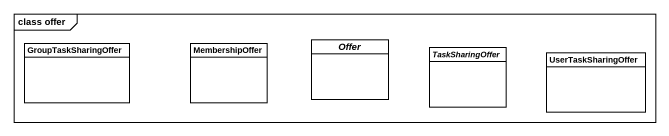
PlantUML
@startuml
mainframe class offer
hide circle
hide empty members
abstract class Offer
class GroupTaskSharingOffer
class MembershipOffer
abstract class TaskSharingOffer
class UserTaskSharingOffer
@enduml
